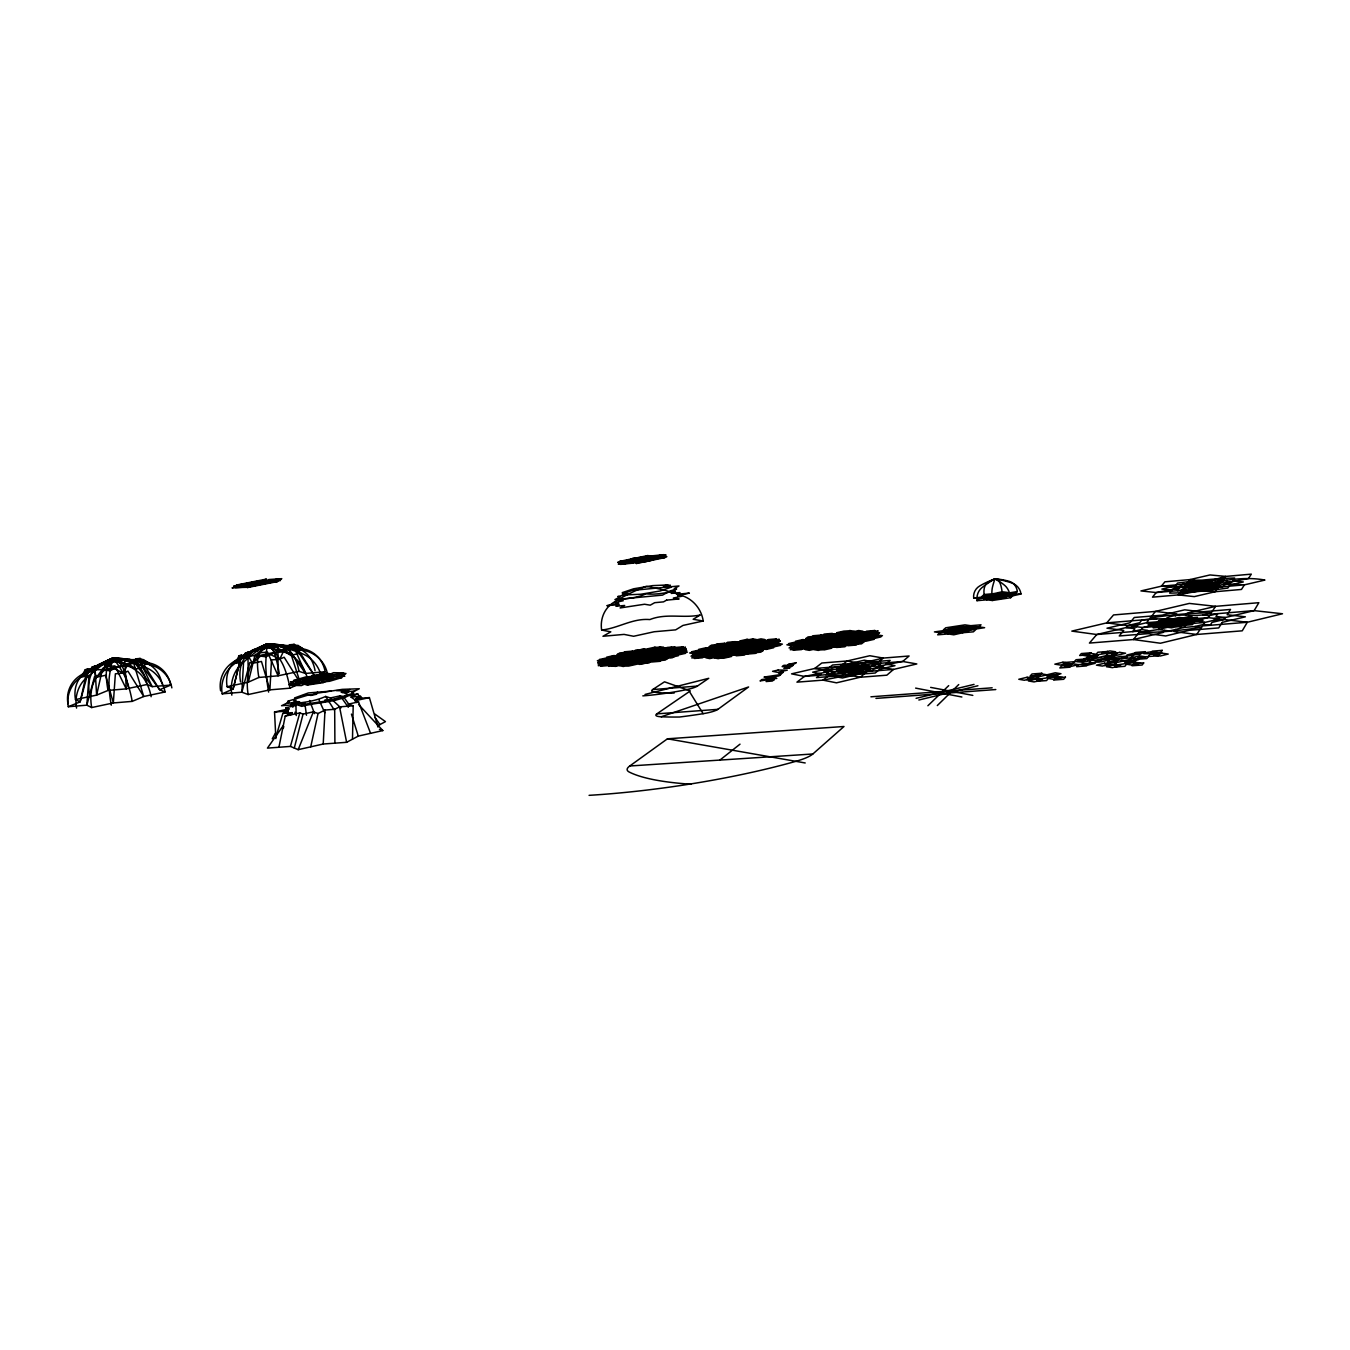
<?xml version="1.0" encoding="UTF-8"?>
<svg xmlns="http://www.w3.org/2000/svg" width="1350" height="1350" viewBox="0 0 1350 1350"><rect width="100%" height="100%" fill="white"/><g stroke="black" fill="none" stroke-linecap="round" stroke-linejoin="round"><path stroke-width="1.5" d="M352.485 739.192L353.194 705.78L348.351 704.126L348.958 706.117M165.037 691.976L159.654 689.732L144.062 664.723L148.719 662.85L143.151 659.593L140.721 662.445L142.594 666.309L159.654 689.732L170.724 685.058A28.654 27.81 -55.5 0 0 150.154 663.188A216.236 204.761 -44.1 0 0 113.012 657.99A211.511 199.935 -52.7 0 0 80.021 677.734A28.941 28.131 -48.2 0 0 68.276 706.725L80.139 701.865L87.851 673.296L88.071 668.672L85.219 669.786L81.27 676.839L88.965 676.164L86.839 705.173L91.682 707.552L113.332 702.945L132.216 701.376L143.724 696.499L165.037 691.976A28.772 24.199 65.9 0 0 146.053 667.659A209.149 172.547 62.2 0 0 113.012 657.99A211.731 205.031 18.1 0 0 79.751 675.844A28.873 27.996 28.2 0 0 67.956 703.721M161.966 683.876A28.451 23.423 -87.8 0 0 144.248 662.479A215.73 177.525 -80.1 0 0 113.012 657.99A212.642 178.335 61.2 0 0 84.847 673.161A28.553 23.827 66.1 0 0 75.482 699.57L96.609 695.115L94.905 666.006L124.807 659.846L137.379 659.526L132.249 660.589L138.628 659.998L134.747 661.551L144.754 667.153L135.928 668.992C127.845 664.133 117.821 665.955 110.211 670.815L104.659 670.106L96.677 677.16L94.652 676.266L86.839 705.173L68.276 706.725M285.66 711.281L285.829 707.704L295.954 705.493L296.139 714.268M283.011 725.946L267.452 748.102L290.419 746.415L298.181 749.672L323.207 744.019L325.029 710.049L334.682 709.29L339.542 706.86L353.194 705.78M170.724 685.058L152.196 686.644L147.032 684.501L126.242 688.871L114.953 665.904L107.376 666.596L102.617 668.469L96.609 695.115L108.017 690.441L126.242 688.871L124.807 659.846M325.131 671.76L305.556 673.447L288.714 649.569L286.031 648.776L277.307 650.599L271.282 646.447L266.574 646.886L262.221 648.742L254.171 649.468L247.337 656.893L238.511 658.749L241.043 659.576L241.937 656.606L239.001 655.898L247.118 655.172L242.629 657.079L235.406 663.12L239.912 661.196L233.145 688.956L227.104 686.711A29.362 25.228 65 0 1 237.381 659.475A218.835 188.629 58.9 0 1 267.384 643.781A215.072 182.385 60.4 0 1 302.164 653.67A29.582 25.633 64.6 0 1 321.857 678.662L315.023 676.485L298.924 650.751L303.193 648.877L298.029 645.469L295.836 648.388L315.023 676.485L325.131 671.76A29.379 28.013 -69.3 0 0 304.627 649.215A220.674 207.225 -55.6 0 0 267.384 643.781A216.354 201.606 -62.1 0 0 234.157 664.048A29.616 28.401 -65.8 0 0 222.193 693.849L233.145 688.956L241.633 654.784L239.001 655.898L235.406 663.12L243.557 662.394L241.869 692.196L248.164 694.541L269.916 689.85L289.929 688.179L300.442 683.286L325.738 677.835L312.306 678.966L316.913 680.467L323.798 677.211L309.437 680.316L322.886 679.168L318.246 677.683L311.327 680.94M227.104 686.711L248.316 682.172L247.927 652.117L277.965 645.84L291.651 645.435L286.504 646.515L293.254 645.908L289.693 647.46L300.797 653.147L291.921 655.02C283.837 649.89 273.763 651.966 266.102 656.826L260.533 656.1L252.484 663.339L249.851 662.479L241.869 692.196L222.193 693.849M277.307 650.599L266.574 646.886L259.453 652.826L255.082 654.699L248.316 682.172L258.846 677.464L278.1 675.81L277.965 645.84M129.279 659.441L135.304 663.474L135.624 658.851L140.113 658.446L148.719 662.85L141.041 663.542L152.196 686.644L135.304 663.474L133.194 662.648L124.521 664.453L118.496 660.42L114.041 660.825L109.299 662.681L101.689 663.373L94.686 670.629L85.894 672.435L87.851 673.296L88.391 670.427L85.219 669.786L92.897 669.094L88.02 671.001L81.27 676.839L86.164 674.916L80.139 701.865L75.482 699.57M278.91 747.259L285.221 716.108L292.343 712.648L290.79 714.859M310.719 746.837L318.043 713.526L325.029 710.049M294.283 748.035L303.058 714.099L313.369 711.838L318.043 713.526M283.247 728.409L283.77 726.486M287.364 712.918L287.871 710.961L274.539 712.024L275.873 738.602M290.419 746.415L299.818 712.901L303.058 714.099M275.906 737.117L282.842 713.391L287.871 710.961M298.181 749.672L313.369 711.838M272.261 738.821L275.366 733.252M286.858 712.648L288.951 708.868L285.829 707.704M93.707 671.085L92.846 672.367L88.02 671.001L93.707 671.085L96.677 677.16L105.604 675.304L113.332 702.945L115.374 673.802L123.171 673.11L127.963 671.186L143.724 696.499L133.734 663.339L103.461 669.6L90.872 669.87L96.069 668.807L94.905 668.301L89.707 669.381L93.724 667.811L92.087 667.102L87.851 673.296M1194.851 626.535L1201.5 627.362C1180.575 630.501 1160.122 632.644 1138.995 632.441L1158.266 629.522L1169.353 630.939L1184.085 627.413L1194.851 626.535L1203.441 624.476L1204.808 622.451L1219.354 618.958L1208.031 617.625L1146.606 622.704L1132.093 626.147L1142.842 627.531L1204.808 622.451C1183.815 617.625 1162.654 618.266 1141.897 619.954L1139.687 622.738L1127.689 625.573L1106.747 622.873L1071.816 631.108L1096.774 634.517L1140.126 630.99L1133.443 639.546L1089.433 643.072L1096.774 634.517L1126.069 627.581L1136.531 626.721M1164.746 630.349L1163.228 632.408L1133.443 639.546L1160.426 643.241L1196.741 634.466L1202.479 625.911L1247.299 622.266L1282.5 613.761L1254.167 610.622L1225.361 617.524L1215.945 616.427L1217.767 613.642L1209.364 615.651L1208.031 617.625L1158.266 629.522L1166.991 617.861C1181.317 611.668 1196.707 618.587 1211.203 612.883C1190.632 612.866 1170.686 614.858 1150.301 617.962L1156.579 618.739M241.043 659.576L245.329 653.214L247.927 652.117M247.337 656.893L251.589 650.565L254.171 649.468L259.453 652.826L267.469 652.101L278.1 675.81L298.991 671.355L305.556 673.447L295.059 649.603L303.193 648.877L294.165 644.355L289.406 644.794L288.714 649.569L282.707 645.401M94.686 670.629L98.888 664.47L101.689 663.373L107.376 666.596L114.041 660.825L124.521 664.453M1214.122 584.719L1212.621 583.419L1205.128 583.352L1193.974 585.056L1190.261 586.811L1202.108 587.52L1214.122 584.719L1211.524 584.955M1172.661 624.594L1165.978 625.134L1173.859 624.729L1186.836 621.641L1164.054 623.514L1183.056 622.553L1173.201 621.337L1162.873 623.362L1157.186 622.654L1148.04 624.831L1154.874 625.691L1166.248 624.763L1164.645 626.94L1153.221 627.868L1154.874 625.691L1165.236 623.666M1172.272 625.117L1164.645 626.94L1171.614 627.817L1180.862 625.607L1182.414 623.447L1203.053 620.308L1195.982 619.447L1188.422 621.27L1186.009 620.966L1186.532 620.241L1170.973 624.375L1173.201 621.337L1184.844 620.038L1178.179 620.578M1175.462 629.471L1173.994 631.547L1196.741 634.466L1242.253 630.821L1247.299 622.266L1224.079 619.515L1213.329 620.409M1185.84 615.009L1187.224 613.069L1215.608 606.336L1258.841 602.691L1254.167 610.622L1210.292 614.267L1215.608 606.336L1189.35 603.416L1155.431 611.415L1113.547 614.942L1106.747 622.873L1149.221 619.346L1155.431 611.415L1176.812 613.946L1175.394 615.87M1202.58 589.241L1201.787 590.355L1178.297 594.911L1152.495 597.156L1156.207 592.549L1179.428 588.06M1208.267 581.361L1225.749 576.416L1251.298 574.138L1248.48 578.526L1225.344 583.014M1185.266 622.013L1193.889 622.502L1192.388 624.662L1180.862 625.607L1175.445 624.358M1175.411 620.814L1170.079 619.599L1158.806 620.528L1157.186 622.654L1168.509 621.726L1170.079 619.599L1179.158 617.439L1186.093 618.266L1197.467 617.321L1195.982 619.447L1184.574 620.392L1186.093 618.266L1178.55 620.055M1196.303 589.798L1195.493 590.895L1181.199 591.097L1186.211 589.933L1177.386 590.709L1178.584 589.157L1173.251 588.6L1181.098 585.883L1182.279 584.364L1190.987 583.588L1187.207 583.217L1209.043 580.298L1223.235 580.044L1218.324 581.175L1227.116 580.399L1226.087 581.934L1231.622 582.458L1223.859 585.191L1222.796 586.744L1218.864 586.356L1213.886 587.52L1217.801 587.925L1201.787 590.355L1215.169 591.722L1241.477 589.444L1244.413 584.854L1264.916 580.061C1235.183 574.526 1205.753 585.917 1176.761 587.79L1185.233 585.816L1221.446 582.643L1228.112 583.284L1219.624 585.259L1183.224 588.448L1178.297 594.911L1194.294 596.616L1215.169 591.722L1219.624 585.259L1197.163 583.048L1161.354 586.204L1140.936 590.929L1156.207 592.549L1192.455 589.393L1221.446 582.643L1225.749 576.416L1210.022 574.948L1189.974 579.589L1164.898 581.816L1161.354 586.204L1180.271 586.963M1202.091 581.901L1202.867 580.837L1189.974 579.589L1185.233 585.816L1207.592 588.077L1244.413 584.854L1224.602 584.094M1162.485 623.886L1164.847 624.189L1164.291 624.932L1179.866 620.781L1177.672 623.835L1168.239 622.097M1138.118 624.712L1127.689 625.573L1126.069 627.581L1134.928 628.729L1132.65 631.597L1141.256 629.556L1142.842 627.531L1192.286 615.769L1184.085 627.413L1146.606 622.704L1148.141 620.73M248.94 657.146L247.725 658.479L242.629 657.079L248.94 657.146L252.484 663.339L261.461 661.449L269.916 689.85L271.519 659.914L279.771 659.171L284.158 657.248L300.442 683.286L289.406 649.215L258.981 655.611L245.261 655.948L250.493 654.868L248.974 654.379L243.759 655.476L247.455 653.889L245.329 653.214M937.305 705.561L958.719 684.551M927.889 705.746L948.696 685.631M994.258 597.797L988.521 598.303L1002.409 597.071L986.799 599.822L992.301 600.497L1010.627 597.712L1012.601 595.89L1020.971 593.983A13.129 12.656 33.6 0 0 1011.977 583.048A96.862 92.104 35.5 0 0 995.068 578.846A97.909 93.218 30.9 0 0 979.661 585.984A13.078 12.589 36.3 0 0 973.688 598.202L988.875 597.999L986.799 599.822L976.995 600.683A13.027 11.07 -81.6 0 1 981.956 587.621A95.918 80.797 -79.9 0 1 995.068 578.846A96.576 81.945 -79.5 0 1 1009.547 581.428A12.994 11.002 -81.8 0 1 1017.343 591.553L1015.403 593.342L1006.104 595.114M963.377 630.788L964.778 630.99L950.029 632.222L969.84 628.914L949.05 630.669L966.111 629.775L958.028 628.594L934.436 631.901L940.056 632.745L950.434 631.867L948.071 633.943L937.659 634.821L940.056 632.745L950.029 630.804M956.121 631.716L948.071 633.943L953.792 634.804L962.854 632.711L965.166 630.636L984.623 627.683L978.801 626.856L969.401 628.273L970.177 627.581L954.737 631.513L958.028 628.594L968.794 627.379L954.129 628.611L955.513 628.813M1001.076 596.919L1007.049 595.232L987.457 596.97L1003.59 596.008L995.811 595.08L973.688 598.202M1003.101 596.447L1008.484 594.911L1006.594 594.675L1007.269 594.067L992.925 597.628L995.811 595.08L1005.936 593.899L992.115 595.131L993.448 595.299M958.652 631.496L962.854 632.711L973.367 631.834L975.628 629.758L968.304 629.269M962.702 627.885L970.667 625.691L981.028 624.814L978.801 626.856L968.389 627.716L970.667 625.691L964.946 624.864L945.759 627.784L943.414 629.826L953.741 628.965L956.053 626.923L960.188 628.104M996.654 597.594L1000.738 598.59L1002.763 596.767L1012.601 595.89L1005.615 595.553M1000.198 594.405L1017.343 591.553M997.836 594.624L993.802 593.646L984.099 594.523L982.041 596.312L991.778 595.434L993.802 593.646L1002.088 591.773L1007.573 592.414L1005.581 594.202L1020.971 593.983M589.072 795.336A222.767 44.229 -8.3 0 0 795.859 761.333A44.854 9.416 -7.8 0 0 812.835 753.992L843.986 726.502L667.457 738.804L629.758 765.99A43.993 9.129 -8.3 0 0 629.319 772.082A230.799 46.659 -7.4 0 0 690.947 784.232M950.586 630.315L947.514 631.024L949.455 631.311L948.645 632.019L964.103 628.087L960.846 630.99L953.336 629.303M976.995 600.683L979.088 598.86L1001.531 594.574L998.679 597.122L991.423 595.755M865.283 668.284L865.957 667.71L864.034 667.356L864.996 666.562L858.043 666.259L846.163 668.064L841.168 670.191L843.058 670.545L842.062 671.338L845.758 671.051L843.413 671.608L851.631 671.473L865.283 668.284L862.65 668.486M850.601 673.684L848.897 675.067L822.994 680.13L796.939 682.155L804.398 676.417L829.98 671.423M862.684 663.812L864.321 662.479L883.271 658.074L909.09 655.999L902.728 661.483L877.23 666.461M844.256 674.173L842.535 675.557L829.001 675.371L834.688 674.038L831.465 673.414L825.778 674.747L828.242 672.789L823.736 671.929L835.819 666.816L839.025 667.406L844.611 666.107L841.404 665.516L864.321 662.479L877.821 662.614L872.235 663.913L875.543 664.504L881.128 663.204L878.85 665.111L883.575 665.955L873.973 669.195L871.644 671.136L868.32 670.511L862.633 671.844L865.957 672.469L848.897 675.067L860.237 677.244L886.832 675.186L893.514 669.431L916.819 663.947L902.728 661.483L865.957 664.419L833.186 672.047L827.719 671.001L837.321 668.756L873.906 665.854L879.592 666.9L869.957 669.144L833.186 672.047L822.994 680.13L836.477 682.83L860.237 677.244L869.957 669.144L850.854 665.617L814.691 668.486L791.556 673.852L804.398 676.417L840.999 673.549L873.906 665.854L883.271 658.074L869.822 655.729L847.108 660.977L821.812 663.019L814.691 668.486L825.458 670.562L831.701 670.072M856.44 664.318L858.094 662.985L847.108 660.977L837.321 668.756L856.288 672.351L893.514 669.431L881.955 667.322L875.61 667.828M719.904 760.084L740.019 744.154M854.888 636.221L863.173 635.513L865.35 633.842L857.081 634.534L845.708 643.258M865.974 634.534L863.814 636.221L872.134 635.513L874.277 633.825L865.974 634.534L873.366 632.846L865.974 631.682L843.024 635.732M856.997 638.617L854.786 640.339L863.156 639.63L867.527 636.221L874.935 634.534L870.581 633.842L859.849 636.424L855.529 635.732M848.171 643.056L850.416 641.334M857.942 636.711L863.831 632.171L851.344 632.188L858.667 630.534L862.937 631.209L855.596 632.863L849.656 637.419L862.279 636.221L857.891 639.63L835.346 641.52L799.251 648.54M844.121 644.49L841.843 646.228L833.439 646.937L835.734 645.182L848.458 645.233L861.317 642.279L856.946 641.554L841.911 644.996L837.591 644.254L845.117 642.549M843.261 643.461L845.522 641.739M842.67 642.752L840.392 644.473L832.849 646.194L816.159 647.595L818.505 645.857L826.808 645.165M841.219 641.014L845.049 638.111M839.211 643.039L836.933 644.76L820.243 646.161C835.346 634.298 856.339 638.398 874.344 636.711M839.801 643.764L842.062 642.026M849.791 633.369L857.132 631.699L861.418 632.374L854.061 634.044L849.791 633.369L851.985 631.699L838.063 632.897L835.836 634.551L820.311 636.913L818.033 638.584L860.119 635.023M824.614 648.439C836.291 643.41 847.327 637.014 860.743 635.732L852.154 634.331L841.455 636.913L830.064 635.04L821.931 635.732L824.192 634.078L832.309 633.386L830.064 635.04L837.405 633.369L848.846 635.242M828.579 645.469L834.773 640.794L853.791 644.001M846.214 632.205L836.376 639.596L856.44 635.023M822.167 648.641L832.342 640.997L812.092 645.621M840.038 635.242L833.946 639.799L815.518 636.711M843.817 632.408C832.224 637.369 821.205 643.596 807.908 644.878L816.294 646.346L827.196 643.714L838.789 645.705L847.176 645.013L844.914 646.768L836.494 647.46L838.789 645.705L831.229 647.443L819.686 645.435M818.589 647.392L811.046 649.114L806.827 648.371L814.371 646.65L818.589 647.392L816.244 649.131L830.554 647.949L832.849 646.194L837.169 646.954L844.712 645.216L840.392 644.473L848.779 643.781L851.023 642.043L808.447 645.604M826.757 638.601L829.035 636.913M829.592 637.605L831.853 635.934L848.239 634.551C833.372 646.262 812.616 642.212 794.863 643.832M823.652 642.499L827.55 639.579M826.2 637.892L828.461 636.221L824.31 635.529L831.651 633.859L852.204 633.167L849.994 634.821L841.792 635.529M823.247 637.403L811.401 646.127L803.132 646.819L805.494 645.081L813.746 644.406M824.867 636.221L827.128 634.551L835.262 633.859L833.017 635.529L820.716 635.529L808.144 638.381L812.261 639.073L827.01 635.732L831.195 636.424L823.804 638.094M823.365 638.888L825.643 637.2M818.572 639.292L820.867 637.605M811.907 641.959L814.236 640.271L801.782 641.452L804.127 639.765L812.261 639.073L802.508 642.448L806.642 643.157L844.594 634.551M717.913 709.341L748.592 686.964L661.196 716.766A17.651 3.308 -8.3 0 1 656.842 713.863L689.428 691.538L703.131 713.678A17.736 3.341 -8.1 0 0 717.913 709.341L656.842 713.863M802.609 646.093L804.971 644.372L796.77 645.064L794.391 646.785L802.609 646.093L795.099 647.798L802.187 649.063L825.576 644.946M806.068 640.963L801.36 644.355L793.884 646.059L798.002 646.785L808.886 644.169L813.054 644.895M764.134 643.883L766.564 642.195L758.565 642.87L756.118 644.558L776.166 643.916L772.014 646.819L756.422 649.198L760.404 649.924L767.897 648.236L763.914 647.494M767.019 642.904L764.572 644.574L772.639 643.899L775.052 642.212L767.019 642.904L774.411 641.233C763.358 638.179 752.136 644.996 741.116 643.326L762.733 640.035L760.303 641.689L768.167 643.106M758.886 645.064L765.501 640.524L753.654 640.508L760.978 638.854L764.876 639.546L757.536 641.199L750.87 645.739L763.121 644.574L758.177 647.983L736.374 649.806L700.532 656.741M757.569 646.971L755.089 648.675L763.189 648L768.099 644.591L775.508 642.921L771.525 642.212L760.759 644.777L756.827 644.068M744.019 652.809L741.471 654.564L733.337 655.239L735.919 653.484L747.967 653.569L760.843 650.649L756.861 649.907L741.808 653.316L737.893 652.573L745.403 650.869M745.808 651.594L748.339 649.873M750.111 648.658L755.089 645.249M642.819 695.874A64.277 11.272 -8.3 0 0 686.576 689.631A18.293 3.257 -8.3 0 0 697.41 686.07L708.75 678.308L644.996 694.457M748.187 651.392L750.701 649.671M743.445 651.797L745.976 650.059M740.087 652.067L742.635 650.346M744.407 649.131L748.693 646.228M751.916 641.672L759.257 640.018L763.172 640.727L755.814 642.381L751.916 641.672L754.38 640.018L740.88 641.166L738.399 642.819L723.144 645.148L720.596 646.819L728.511 646.144L731.042 644.473L727.245 643.764L734.586 642.127L754.245 641.486L751.781 643.14L743.833 643.815M742.061 649.333L746.347 646.431M724.629 656.724C736.729 651.814 748.17 645.452 761.788 644.085L753.941 642.667L743.192 645.216L732.814 643.292L724.933 643.967L727.464 642.313L735.311 641.638L732.814 643.292L740.154 641.655L750.583 643.545M729.067 653.754L735.986 649.097L753.317 652.354M748.778 640.491L737.775 647.882L757.856 643.359M722.25 656.927L733.641 649.283L713.374 653.856M742.23 643.528L735.429 648.084L718.639 644.929M746.466 640.693C734.484 645.536 723.06 651.729 709.577 653.113L717.204 654.598L728.139 651.999L738.686 654.024L746.82 653.349L744.272 655.104L736.121 655.779L738.686 654.024L731.126 655.729L720.63 653.687M719.162 655.644L711.602 657.349L707.771 656.589L715.314 654.885L719.162 655.644L716.529 657.399L730.367 656.252L732.949 654.497L748.609 652.117L751.123 650.396L743.04 651.071L740.492 652.792L744.424 653.552L736.864 655.256L732.949 654.497L716.799 655.847L719.415 654.109L727.447 653.434M725.051 650.751L729.422 647.848M722.706 650.953L727.076 648.051M728.882 646.852L731.413 645.182M721.457 648.523L716.31 651.932L708.328 652.59L713.542 649.181L735.041 647.376L770.445 640.524M723.279 647.325L725.827 645.654M727.616 644.473L730.131 642.803L738.011 642.127L735.514 643.798L723.836 643.764L711.264 646.583L715.011 647.291L729.776 643.984L733.573 644.692L726.182 646.346M725.591 647.139L728.139 645.452M720.951 647.528L723.499 645.84M674.173 693.039A64.581 11.374 -8.1 0 1 654.244 692.111A17.989 3.206 -8.3 0 1 652.658 689.58L664.504 681.817L690.306 690.93M714.032 650.194L716.614 648.506L704.531 649.637L707.13 647.966L715.011 647.291L705.004 650.649L708.767 651.375L716.209 649.704L712.429 648.979M704.278 654.294L706.911 652.59L698.962 653.248L696.313 654.969L704.278 654.294L696.769 655.999C707.805 659.239 719.145 652.151 730.198 653.974L708.126 657.332L710.758 655.577L703.181 654.075M707.248 653.299L704.616 655.02L712.614 654.362L715.23 652.641L695.554 653.231L700.042 650.329L715.365 648L711.602 647.274L704.211 648.928L707.94 649.654M708.699 649.164L703.485 652.556L695.992 654.244L699.756 654.986L710.657 652.404L714.471 653.147M664.47 658.378L674.696 654.969M674.544 652.05L668.351 655.948L654.969 657.062L661.247 653.164M678.324 649.671L675.658 651.341L679.286 652.067M633.69 663.053C644.22 659.391 655.138 662.816 665.55 658.597L661.922 657.838L672.114 654.446M655.729 649.553C664.031 652.269 672.317 645.975 680.484 649.181L670.41 652.523L674.038 653.248M656.606 659.036L659.357 657.315C644.237 653.13 627.581 657.248 613.406 662.631M663.238 654.885L653.012 658.277M664.031 654.396L666.748 652.708L663.171 651.983M670.562 650.329C656.589 655.644 640.069 659.779 625.117 655.611L627.919 653.94M658.901 658.834L661.669 657.112L677.008 654.784L681.581 651.881L670.14 651.814L672.823 650.126M662.799 656.404L669.026 652.506M653.349 659.306L656.117 657.585M664.656 652.269L667.339 650.599M649.08 660.707L646.279 662.462L638.415 663.103L641.233 661.365M651.054 659.492L653.822 657.771M662.377 652.472L665.077 650.784M666.984 649.603L669.651 647.949L661.956 648.608L659.256 650.261M645.502 659.947L648.304 658.226M650.261 657.028L654.952 654.126M656.893 652.928L659.61 651.257M648.759 659.678L651.527 657.956M660.099 652.658L662.816 650.987M653.586 660.032L638.196 662.377L635.361 664.116L621.962 665.229L624.831 663.474L613.575 663.356M670.292 649.62L659.019 649.569L661.702 647.916L648.641 649.029L638.55 652.32L630.906 652.961M647.983 657.214L652.691 654.311M627.497 664.757L639.984 657.146L606.892 664.538M654.041 648.557L641.942 655.948L626.653 652.725M629.809 664.571L642.263 656.961L658.007 660.285M656.286 648.371L644.22 655.763L676.873 648.472M624.645 662.749L621.776 664.487L613.98 665.128L616.866 663.39L628.155 663.508M626.67 661.517L629.505 659.812L600.868 662.192L597.949 663.913L626.67 661.517L639.748 664.386L647.325 662.681L634.163 659.846L613.811 664.403L617.271 665.179L624.831 663.474M631.496 658.597L636.272 655.695M635.293 652.303L642.954 651.645L645.688 649.991L619.296 654.362L622.704 655.087L612.461 658.429M621.169 661.989L624.021 660.268M632.796 654.969L635.58 653.282M624.392 661.719L627.227 659.998M629.218 658.783L634.011 655.881M635.985 654.699L638.752 653.012M618.891 662.175L621.742 660.454M629.387 655.847L622.924 659.745L609.744 660.842L616.292 656.961M630.551 655.155L633.336 653.467M620.308 658.496L617.456 660.201L620.916 660.96M621.135 658.007L631.361 654.666M625.303 656.319L628.763 657.062L601.071 663.221L597.679 662.462L625.303 656.319L635.614 650.126L643.241 649.485L632.998 655.678L612.225 657.416L615.06 655.746L622.704 655.087M616.612 662.361L619.481 660.639M628.307 655.341L631.091 653.67M616.866 663.39L609.322 665.077L603.467 663.761L613.845 660.369L610.436 659.627M611.145 662.816L614.014 661.095L602.91 660.994C609.322 655.425 618.992 659.256 625.691 654.126M615.195 660.386L621.709 656.505M605.678 663.272L608.563 661.551L605.154 660.808M620.291 654.581L610.048 657.906M323.207 744.019L346.629 742.314L358.273 736.104L382.826 730.569L358.543 704.447M378.051 725.574L385.459 721.626L374.726 713.981M640.524 560.79L632.053 560.672L644.659 557.837L652.404 558.326L649.519 558.917M648.776 559.305L646.734 559.727M638.094 562.629L636.238 563.558L665.061 557.584L659.914 558.09M651.358 555.913L663.677 554.664L658.8 555.677L666.039 554.951L663.508 556.251L666.866 556.656L661.702 557.162M632.947 563.136L620.561 564.384L625.506 563.355L618.283 564.081L620.933 562.748L617.726 562.326L622.806 561.819M646.279 556.419L648.084 555.508L619.599 561.398L624.679 560.891M357.007 700.498L355.86 698.692L360.551 696.33L361.766 698.102M355.387 700.178L351.067 697.106L357.699 693.816L359.724 697.393M345.06 695.773L353.818 693.09L351.81 692.449L359.286 688.753L342.309 689.361L314.82 693.546L316.71 694.187L310.804 695.469L308.931 694.828L287.651 701.274L289.491 701.933L281.526 705.729L296.612 704.514L301.725 706.371C316.997 702.354 332.589 702.574 347.051 696.448L345.06 695.773L332.606 699.604L324.658 700.245L326.599 700.92L298.502 705.206M323.73 702.337L328.624 699.924L338.243 699.148M349.802 689.546L345.077 691.858L354.594 691.082M292.899 707.231L291.532 703.89C303.227 702.557 314.955 701.291 325.688 696.431L330.277 697.984L340.942 707.889M291.026 704.97L296.038 702.574L286.571 703.333M317.655 692.196L312.812 694.508L303.446 695.284M327.662 678.442L329.366 676.738L321.891 676.603L307.547 679.691L305.758 681.396L313.234 681.548L327.662 678.442L325.35 678.645M309.943 683.741L307.024 685.108L323.511 682.594L321.57 681.969L329.518 681.294L342.006 677.548L336.403 678.021M330.615 674.004L333.433 672.688L344.014 672.874L338.108 674.139L340.065 674.747L345.988 673.464L342.039 675.354L344.824 676.215L339.221 676.688M304.341 684.214L301.421 685.581L290.858 685.344L296.865 684.045L294.992 683.421L289.001 684.72L293.136 682.796L290.52 681.919L296.055 681.446M325.097 674.494L327.898 673.161L311.782 675.624L313.673 676.232L307.749 677.498L305.893 676.89L293.439 680.569L298.941 680.113M310.922 681.75L312.12 681.193M320.709 677.16L321.891 676.603M313.234 681.548L314.432 680.991M323.004 676.974L324.186 676.417M289.406 649.215L291.954 648.118M294.165 644.355L289.879 646.211L298.029 645.469L295.515 646.566L298.029 652.337M133.734 663.339L136.502 662.226M140.113 658.446L135.439 660.302L143.151 659.593L140.4 660.69L142.594 666.309M92.087 667.102L94.905 666.006M250.087 585.056L254.053 584.651M261.866 581.732L267.283 581.377L258.846 584.162M249.885 586.592L247.253 587.587L277.864 581.496L273.038 581.985M268.718 579.538L281.796 578.678L278.184 580.044L280.429 580.517L275.619 581.006M245.093 587.081L232.031 587.925L235.778 586.524L233.685 586.035L238.427 585.562M263.976 580.028L266.541 579.083L236.317 585.073L241.059 584.584M250.982 585.259L252.079 584.854M259.892 581.934L262.929 581.327M248.198 584.634L247.32 584.432L250.374 583.824M916.093 698.338L974.025 684.399M918.844 700.009L977.923 685.749M1175.799 620.291L1168.779 621.354L1170.45 621.557M1175.057 624.881L1182.144 623.818L1180.44 623.599M1188.051 621.793L1182.668 623.076M825.171 646.38L832.714 644.659M863.798 639.124L856.322 640.845L860.692 641.571L868.185 639.849L863.798 639.124L872.184 638.432L875.863 635.513L863.173 635.513M805.376 641.452L812.801 639.765L808.667 639.073L801.276 640.744L805.376 641.452L797.226 642.144L793.176 645.047L805.494 645.081M835.987 636.019L843.362 634.348M838.451 636.424L845.826 634.753M840.206 636.711L847.597 635.04M823.534 640.997L836.207 638.111M798.036 648.321L831.111 640.794L808.819 642.667M869.029 632.171L833.372 639.09L811.148 640.963L806.473 644.372L814.708 643.68M870.294 632.357L837.624 639.799L860.085 637.909M832.494 642.516L845.252 639.613M820.935 645.654L828.444 643.933M822.69 645.958L830.199 644.237M823.922 646.178L862.262 637.419L866.632 638.128L859.157 639.833L854.82 639.124M734.113 645.671L719.297 649.013L715.5 648.287C734.737 643.579 754.701 647.156 774.461 645.114M739.344 644.507L746.719 642.853M740.475 644.709L747.849 643.056M724.157 649.029L736.83 646.178M742.061 645.013L749.452 643.342M725.271 649.249L737.961 646.397M699.435 656.522L732.51 649.08L710.944 650.886M771.592 640.744L738.906 648.101L760.658 646.279M733.438 650.801L746.196 647.933M721.761 653.906L729.27 652.219M734.586 651.021L747.343 648.135M723.364 654.227L730.873 652.523M724.494 654.446L732.021 652.742M737.336 651.544L752.304 648.169L756.253 648.894C737.049 653.721 717.137 649.958 697.427 652.016M725.625 654.666L733.151 652.961M605.88 664.301L638.955 656.927L604.952 659.779M677.936 648.675L645.249 655.965L679.691 653.079M639.461 658.665L652.202 655.813M627.683 661.753L635.192 660.066M640.491 658.884L653.248 656.033M658.513 654.851L665.955 653.197M629.134 662.057L636.66 660.386M659.998 655.155L667.44 653.501M630.163 662.293L637.689 660.606M661.061 655.374L668.503 653.721M673.751 652.539L681.176 650.886L677.548 650.16L657.467 654.649L670.849 657.399L678.358 655.712L664.909 652.978L674.848 646.785L667.136 647.443L657.129 653.636L678.223 651.864L680.889 650.177L673.11 650.835M631.192 662.513L638.719 660.825M662.108 655.594L669.566 653.923M632.661 662.833L640.187 661.146L647.747 656.505L641.739 655.239L613.457 658.648M650.818 658.766L635.479 661.095M671.068 654.227L642.465 657.669L614.419 662.85M644.355 660.673L661.551 656.809M636.188 663.609L651.628 661.264M738.214 644.288L745.588 642.634M647.831 649.502L632.863 651.797M622.958 656.1L639.9 652.32M642.954 651.645L650.312 650.008M633.538 654.176L648.608 651.881M651.324 650.227L643.967 651.864L636.474 656.404L642.465 657.669L647.207 654.767L668.233 653.012L671.844 653.737M614.874 658.952L622.316 657.298M645.418 652.151L652.792 650.514M610.588 660.352L603.112 662.006L606.521 662.766L614.014 661.095M615.87 659.171L623.312 657.517M646.447 652.371L653.822 650.717M659.019 649.569L666.36 647.933L669.921 648.641L662.563 650.278M616.866 659.391L624.324 657.737M647.477 652.573L654.851 650.936M618.3 659.694L625.759 658.041M631.024 656.859L643.697 654.041M648.928 652.877L656.303 651.24M632.036 657.079L644.709 654.261M703.215 621L682.999 625.421L675.658 629.859L654.176 631.749L633.623 636.272L624.071 634.399L602.961 636.272L610.808 631.834L601.627 630.045A29.447 27.118 60.1 0 1 613.575 602.471A220.489 201.842 49.4 0 1 646.178 586.339A216.337 195.463 53.3 0 1 683.016 595.974A29.683 27.54 58.7 0 1 703.215 621L693.174 619.279L700.228 615.026C683.184 618.502 666.394 612.967 649.856 619.566C632.391 618.097 618.57 628.239 601.627 630.045M285.221 716.108L299.818 712.901M356.805 702.591L355.084 700.734L369.377 697.596L377.983 727.076M348.351 704.126L358.526 701.882L370.575 733.337M330.277 697.984L340.267 695.807L343.575 696.904L357.699 693.816M274.539 712.024L288.951 708.868M260.533 656.1L270.608 654.564L279.771 659.171L283.247 651.898L285.812 650.784L291.921 655.02M104.659 670.106L114.429 668.621L123.171 673.11L127.018 666.006L129.803 664.892L135.928 668.992M247.286 585.343L249.463 584.921L246.662 585.208M252.973 585.056L256.044 584.449M257.918 582.137L255.757 582.559M264.701 582.339L266.676 582.137M247.32 584.432L249.294 584.229M263.621 582.744L265.613 582.542M632.829 560.284L634.939 560.081M650.278 558.529L652.404 558.326M632.053 560.672L634.163 560.469M642.651 560.571L645.654 560.267L644.692 560.149M988.892 596.649L986.023 597.291L988.403 597.088M1190.599 586.356L1193.164 586.136M1211.844 584.499L1214.443 584.263M1190.261 586.811L1192.826 586.592M672.182 648.456L660.926 648.388M307.547 679.691L309.842 679.506M326.531 678.088L328.843 677.886M306.349 680.248L308.644 680.062M641.722 652.05L659.357 650.548M630.079 653.451L637.74 652.809L647.207 654.767L634.5 657.602L626.856 662.259L630.366 663.019M650.852 651.696L662.124 651.763M669.516 650.109L641.739 655.239L636.981 658.142L616.039 659.897L612.613 659.138M628.931 654.142L636.592 653.501M660.656 651.459L668.402 650.801M754.059 643.562L762.058 642.887M852.508 635.242L860.76 634.534M628.104 654.632L635.783 653.991M659.846 651.949L667.609 651.291M747.697 644.524L731.801 645.874L734.316 644.203L750.178 642.853L743.428 647.409L730.704 650.278L735.041 647.376L741.656 648.608L727.987 649.755L717.677 647.798L720.242 646.127L716.479 645.418M753.351 644.051L761.349 643.376M627.294 655.121L634.972 654.48M659.053 652.438L666.816 651.797M752.625 644.541L760.624 643.866M851.209 636.221L859.477 635.513M626.13 655.83L633.808 655.172M639.259 654.716L652.455 653.602M657.923 653.147L665.702 652.489M732.324 646.869L745.942 645.722M751.596 645.249L759.611 644.574M850.298 636.913L858.583 636.221M638.449 655.206L651.645 654.092M731.582 647.359L745.2 646.211M829.727 639.09L843.801 637.909M605.796 659.289L639.765 656.438L624.493 653.214M698.186 651.527L733.252 648.574L722.908 646.616M795.555 643.342L831.769 640.288L820.429 638.381M968.844 628.779L971.376 628.56L965.554 630.281M678.898 653.569L644.439 656.471L660.217 659.796M773.736 645.621L738.163 648.608L748.761 650.582M873.72 637.217L836.949 640.305L848.576 642.263M613.845 660.369L606.15 661.028L603.264 662.732L610.976 662.091M632.509 658.817L645.789 657.703M664.656 656.117L672.502 655.459L669.786 657.18L661.922 657.838M726.165 650.97L739.867 649.822M824.884 642.701L839.042 641.52M618.469 660.42L626.214 659.779M631.699 659.323L644.979 658.209M650.498 657.737L658.311 657.096M711.771 652.607L719.752 651.949M725.423 651.476L739.125 650.329M810.101 644.389L818.353 643.697M617.288 661.129L625.033 660.487M649.333 658.446L657.163 657.804M710.691 653.333L718.689 652.658M809.139 645.097L817.391 644.406M616.444 661.635L624.206 660.994M648.523 658.952L656.37 658.311M709.931 653.839L717.93 653.164M723.6 652.691L739.699 651.341L737.134 653.079L721.001 654.413L727.987 649.755L740.694 646.903L736.374 649.806L729.793 648.557L743.428 647.409L754.059 649.384L751.545 651.122L755.528 651.864M615.6 662.141L623.362 661.5M647.713 659.458L655.56 658.8M709.155 654.328L717.171 653.67M807.756 646.11L816.024 645.418M633.201 661.281L621.928 661.179M654.413 659.526L646.549 660.184L636.981 658.142L649.704 655.29L657.096 650.751L653.586 650.025M624.577 662.445L642.482 660.96M611.533 664.588L622.806 664.706M1214.646 618.401L1225.361 617.524L1224.079 619.515L1212.013 622.417L1210.123 625.286L1203.441 624.476M1162.873 623.362L1165.624 623.143M1185.638 621.489L1188.422 621.27M351.067 697.106L360.551 696.33M355.86 698.692L369.377 697.596M282.842 713.391L292.343 712.648M841.877 669.617L844.476 669.414M863.342 667.929L865.957 667.71M841.168 670.191L843.767 669.971M652.658 689.58L697.41 686.07M870.919 696.803L992.166 687.808M875.964 698.406L995.794 689.546M629.758 765.99L812.835 753.992M1202.816 614.891L1209.364 615.651M1003.911 594.354L1005.244 594.523M1182.617 620.561L1184.321 620.764M989.229 597.679L990.546 597.847M1166.535 624.392L1168.206 624.611M1141.256 629.556L1147.635 630.383M966.617 627.868L968.001 628.071M950.839 631.513L952.222 631.716M867.257 634.736L858.617 633.352L860.794 631.699L838.806 635.04L860.726 638.617M858.566 637.419L862.903 638.128M854.196 638.415L858.533 639.124M851.124 639.107L855.444 639.833M851.732 639.833L856.069 640.541L841.067 643.967L829.491 642.009L833.372 639.09L840.628 640.305L826.504 641.503L815.181 639.562L817.492 637.892L813.358 637.2M838.62 637.909L845.893 639.107M856.001 643.494L851.648 642.769L853.875 641.048L842.214 639.107L828.124 640.288L835.346 641.52L839.211 638.601L827.803 636.711L813.021 640.069L817.172 640.778M822.859 641.486L830.064 642.718M813.544 640.761L817.712 641.486M809.949 640.761L814.084 641.469M810.472 641.469L814.624 642.178M808.296 641.959L829.828 645.671L807.367 649.097L809.73 647.342L801.394 645.874M806.119 642.448L810.253 643.174M667.457 738.804L805.208 762.969M759.324 645.773L763.273 646.498M746.567 644.321L754.363 645.756M757.148 646.262L761.096 646.987M754.971 646.751L758.919 647.477M742.466 645.705L749.098 646.937M751.883 647.443L755.814 648.186M740.289 646.194L746.921 647.426M930.639 687.386L972.81 695.385M724.528 649.738L731.092 651.004M715.854 648.996L719.651 649.721M722.334 650.244L728.899 651.493M915.621 688.112L961.875 697.005M712.783 649.688L716.563 650.413M710.606 650.177L714.369 650.903M717.069 651.426L724.731 652.911M708.413 650.666L712.192 651.392M674.156 651.054L665.938 649.401L653.349 652.202L661.5 653.873M660.724 650.565L668.925 652.219M650.531 650.7L654.041 651.426M665.162 653.687L668.773 654.429M645.908 650.683L642.431 649.974L635.091 651.594L638.55 652.32M648.371 651.189L651.881 651.898M662.985 654.176L666.579 654.919M669.144 655.442L672.773 656.184L665.28 657.872L661.669 657.112M646.228 651.662L649.721 652.388M660.808 654.666L664.403 655.408M643.174 652.354L646.667 653.062M649.148 653.586L655.189 654.834M657.72 655.358L661.298 656.1M646.987 654.075L653.012 655.324M622.873 655.796L619.464 655.071L612.073 656.708L615.465 657.45M631.209 657.585L637.183 658.851M645.739 660.69L649.316 661.449L641.756 663.137L638.196 662.377M623.143 656.809L626.586 657.534M629.033 658.074L634.989 659.34M637.487 659.88L641.014 660.639M620.055 657.484L623.498 658.226M634.365 660.572L637.892 661.331M617.878 657.973L621.321 658.716M630.72 660.758L622.738 659.019L609.981 661.871L617.878 663.626M632.171 661.061L635.698 661.821M615.701 658.462L619.127 659.205M629.961 661.551L633.487 662.327M615.279 660.69L623.194 662.428M336.437 690.643L347.034 690.896L341.145 692.179L343.102 692.837L349.009 691.538L345.077 693.478L347.878 694.389M330.919 691.099L308.306 692.955L294.654 697.933L296.511 698.591M355.084 700.734L358.526 701.882M310.146 703.434L312.052 704.109M379.434 729.354L382.826 730.569M293.608 699.975L296.241 700.903L292.106 702.877L298.097 701.578L299.97 702.253L293.962 703.553L301.86 702.928L304.526 703.873M291.532 703.89L295.954 705.493M343.575 696.904L349.549 705.189M340.267 695.807L348.283 707.265M375.081 717.508L379.924 724.562M325.688 696.431L334.159 709.813M318.921 699.722L324.81 712.8M294.958 712.226L296.325 715.551M309.589 700.464L314.516 713.61M351.439 714.099L358.273 736.104M339.542 706.86L346.629 742.314M304.729 702.827L306.501 715.247M334.682 709.29L334.901 743.158M1002.088 591.773A12.943 2.869 84.9 0 0 999.118 581.631A97.166 21.735 85.3 0 0 995.068 578.846A97.301 52.093 75.6 0 0 986.783 583.504A12.943 6.885 76.9 0 0 984.099 594.523M992.301 600.497A13.044 2.919 84.9 0 1 992.402 587.452A95.479 20.992 85.3 0 1 995.068 578.846A95.58 50.304 75.8 0 1 1004.889 585.546A13.061 7.003 76.9 0 1 1010.627 597.712M220.607 690.862A29.582 28.924 23.3 0 1 232.993 662.175A217.131 211.461 10.5 0 1 267.384 643.781A221.602 173.34 -82.5 0 1 297.81 648.557A29.261 22.815 -88.7 0 1 315.056 670.646M327.594 674.561A29.565 28.974 21.1 0 0 306.18 651.004A217.367 210.803 15.7 0 0 267.384 643.781A220.877 135.236 70.5 0 0 246.578 656.37A29.244 17.702 73.5 0 0 240.553 682.003M147.032 684.501A28.384 15.474 85.2 0 0 134.021 662.968A216.337 119.492 88.3 0 0 113.012 657.99A214.498 121.956 71.4 0 0 94.483 670.072A28.451 15.964 73.9 0 0 89.572 694.913M132.216 701.376A28.89 5.974 77.9 0 0 123.592 673.869A207.596 41.377 77.2 0 0 113.012 657.99A209.098 167.873 -82.3 0 0 85.725 678.527A28.839 24.047 -87.1 0 0 76.562 708.075M91.682 707.552A28.89 16.014 85.3 0 1 96.036 678.071A208.001 110.767 87.7 0 1 113.012 657.99A212.051 204.322 21.3 0 1 150.829 664.993A28.839 28.046 27.2 0 1 171.855 687.876M108.017 690.441A28.384 5.771 77.9 0 1 107.173 667.069A215.916 44.719 77.1 0 1 113.012 657.99A208.119 114.902 71.8 0 1 136.502 670.781A28.839 16.419 73.8 0 1 151.132 696.718M128.149 686.796A28.367 5.248 81.3 0 0 121.028 664.588A216.54 40.787 82.1 0 0 113.012 657.99A207.546 37.53 82 0 0 109.367 676.434A28.907 5.451 81.3 0 0 111.274 705.189M231.846 695.149A29.666 23.456 -88.2 0 1 240.789 664.791A214.734 163.569 -84.1 0 1 267.384 643.781A222.615 110.211 87.8 0 1 286.791 649.114A29.194 14.242 85.2 0 1 298.991 671.355M308.661 683.454A29.666 18.208 73.4 0 0 293.085 656.809A214.059 127.221 71.1 0 0 267.384 643.781A222.345 58.928 76.7 0 0 259.166 653.333A29.194 7.594 77.9 0 0 258.846 677.464M279.298 673.734A29.177 3.594 81.3 0 0 273.257 650.784A222.969 27.996 81.9 0 0 267.384 643.781A213.806 101.942 87.3 0 0 251.91 664.267A29.734 14.766 85.3 0 0 248.164 694.541M268.616 692.094A29.751 3.729 81.4 0 1 265.815 662.563A213.418 25.701 81.8 0 1 267.384 643.781A213.519 54.422 76.9 0 1 280.294 659.947A29.734 7.881 77.8 0 1 289.929 688.179M661.196 716.766A127.761 23.22 -7.9 0 0 679.556 717.019A126.293 22.798 -8.2 0 0 703.131 713.678M1222.256 622.367L1218.729 627.919L1189.266 630.298L1165.708 635.968L1148.057 633.639L1119.251 635.968L1123.757 630.433L1106.983 628.206L1129.967 622.772L1134.253 617.49L1162.147 615.161L1184.692 609.829L1202.023 611.837L1230.508 609.441L1227.133 614.722L1245.358 616.815L1222.256 622.367M1229.85 585.09L1227.842 588.077C1208.233 590.692 1189.451 592.751 1169.691 593.139L1172.036 590.153L1161.878 589.089L1175.293 585.984L1177.554 583.065C1196.775 580.483 1215.236 578.526 1234.592 578.036L1232.651 580.939L1243.316 581.951L1229.85 585.09M1213.667 585.36L1212.806 586.592L1200.184 588.499L1188.861 588.684L1189.789 587.452L1185.519 587.014L1191.983 584.516L1204.453 582.609L1215.743 582.424L1214.882 583.639L1219.236 584.061L1213.667 585.36M1212.097 581.732L1207.592 588.077L1199.036 590.068L1192.455 589.393L1197.163 583.048L1205.567 581.091L1212.097 581.732M1159.785 653.754L1158.351 655.763L1138.354 657.315L1136.835 659.34L1146.859 658.564L1149.812 654.531L1157.878 652.573L1151.871 651.712L1133.916 654.429L1135.418 652.455L1145.289 651.679L1143.821 653.67L1159.785 653.754M1162.215 650.362L1160.797 652.337L1150.841 653.113L1152.293 651.139L1162.215 650.362M1206.394 583.959L1204.504 586.592L1195.222 585.664L1210.241 584.331L1198.26 587.132L1200.184 584.499L1209.482 585.428L1194.412 586.744L1206.394 583.959M1143.686 662.917L1142.168 664.993L1132.043 665.752L1133.595 663.694L1143.686 662.917M1136.211 660.184L1134.675 662.226L1116.433 664.993L1114.83 667.069L1124.904 666.309L1126.474 664.234L1132.498 665.145L1140.733 663.137L1134.675 662.226L1124.651 663.002L1126.204 660.96L1136.211 660.184M1132.836 655.847L1131.317 657.855L1121.378 658.631L1122.947 656.623L1140.919 653.889L1134.979 653.029L1126.929 654.986L1132.836 655.847M1116.298 662.681L1114.695 664.723L1106.477 666.731L1112.417 667.659L1120.669 665.651L1114.695 664.723L1104.705 665.499L1106.342 663.441L1116.298 662.681L1132.616 658.716L1138.607 659.61L1130.439 661.584L1118.543 659.796L1110.392 661.77L1116.298 662.681M1118.998 659.205L1117.429 661.23L1107.489 662.006L1109.109 659.964L1127.115 657.231L1121.226 656.37L1095.154 661.044L1100.959 661.939L1109.109 659.964L1103.271 659.087L1104.891 657.079L1114.712 656.319L1113.126 658.327L1118.998 659.205M1117.395 652.928L1115.826 654.919L1106.021 655.678L1089.872 659.576L1084.151 658.699L1092.217 656.758L1103.743 658.496L1111.826 656.539L1106.021 655.678L1107.624 653.704L1115.64 651.763L1109.869 650.919L1101.87 652.843L1117.395 652.928M1100.891 659.661L1099.254 661.686L1081.232 664.419L1087.02 665.314L1095.188 663.339L1089.399 662.445L1091.07 660.42L1100.891 659.661M1107.523 651.493L1105.937 653.451L1088.184 656.151L1082.497 655.29L1090.513 653.366L1096.2 654.21L1097.837 652.252L1107.523 651.493M1097.904 655.391L1096.267 657.366L1086.514 658.125L1088.184 656.151L1097.904 655.391M1088.201 663.879L1086.514 665.921L1076.642 666.681L1078.363 664.639L1088.201 663.879M1085.822 658.952L1084.134 660.96L1064.627 662.462L1062.855 664.487L1072.642 663.727L1078.363 664.639L1070.179 666.613L1064.475 665.702L1072.642 663.727L1076.085 659.711L1085.822 658.952M1090.986 652.792L1089.349 654.75L1079.679 655.509L1081.35 653.552L1090.986 652.792M1065.454 677.16L1063.631 679.303L1053.591 680.046L1055.43 677.919L1065.454 677.16M1071.411 665.162L1069.656 667.221L1059.834 667.963L1061.606 665.921L1071.411 665.162M1058.552 674.308L1056.729 676.417L1038.42 679.202L1036.53 681.328L1046.52 680.586L1048.376 678.442L1054.131 679.421L1062.517 677.379L1056.729 676.417L1046.773 677.177L1048.629 675.067L1058.552 674.308M1038.656 676.806L1036.766 678.915L1028.379 680.94L1034.066 681.919L1042.453 679.894L1036.766 678.915L1026.844 679.658L1028.767 677.548L1038.656 676.806L1055.261 672.773L1060.982 673.717L1052.679 675.742L1041.306 673.836L1033.003 675.844L1038.656 676.806M1041.846 673.228L1039.972 675.321L1030.118 676.063L1032.024 673.971L1041.846 673.228M970.043 629.775L968.541 631.125L955.749 633.083L945.152 633.083L946.704 631.733L942.992 631.176L950.417 628.476L963.073 626.552L973.637 626.518L972.152 627.851L975.949 628.408L970.043 629.775M1007.319 595.958L1006.003 597.156L994.005 598.978L983.964 599.113L985.314 597.915L981.754 597.476L988.588 595.063L1000.434 593.258L1010.458 593.106L1009.159 594.287L1012.804 594.709L1007.319 595.958M879.66 669.263L875.239 673.009L857.908 674.359L842.434 677.987L833.574 676.266L816.497 677.599L821.256 673.852L812.683 672.182L827.904 668.655L832.528 665.027L849.302 663.677L864.321 660.201L873.163 661.77L890.139 660.42L885.836 664.048L894.966 665.685L879.66 669.263M864.304 669.077L862.447 670.612L848.981 672.654L838.249 672.519L840.173 670.984L836.561 670.292L844.763 667.305L858.043 665.297L868.759 665.398L866.919 666.917L870.632 667.609L864.304 669.077M865.957 664.419L856.288 672.351L846.568 674.612L840.999 673.549L850.854 665.617L860.389 663.39L865.957 664.419M858.701 667.069L854.668 670.359L846.804 668.874L861.975 667.676L848.357 670.849L852.424 667.558L860.321 669.026L845.117 670.241L858.701 667.069M879.508 632.644L877.382 634.314L848.931 639.613L853.251 640.322L873.416 635.715L869.046 635.023L871.206 633.336L879.508 632.644M863.798 642.077L861.57 643.815L853.133 644.524L855.377 642.786L863.798 642.077M867.544 639.141L865.35 640.862L856.946 641.554L859.157 639.833L867.544 639.141M877.922 630.973L875.796 632.644L867.51 633.352L869.653 631.682L877.922 630.973M858.465 643.292L856.237 645.047L847.8 645.739L850.044 644.001L858.465 643.292M862.245 640.339L860.034 642.077L837.354 643.967L839.633 642.229L869.721 638.634L874.142 639.343L866.632 641.064L862.245 640.339M874.851 630.501L872.724 632.154L864.456 632.863L866.599 631.192L874.851 630.501M848.593 637.065L842.535 641.672L820.074 643.562L826.284 638.938L848.593 637.065M774.158 679.658L772.301 681.041L766.091 681.531L767.964 680.147L774.158 679.658M783.354 672.182L781.549 673.532L778.494 672.908L783.354 672.182M796.163 662.648L794.34 663.998L788.062 664.504L796.163 662.648M780.688 674.561L778.866 675.928L767.053 677.717L764.049 677.092L780.688 674.561M792.99 665.381L791.218 666.697L782.156 666.596L783.928 665.28L792.99 665.381M831.431 636.711L829.17 638.398L799.605 641.942L795.521 641.233L802.929 639.562L807.03 640.254L809.359 638.584L831.431 636.711M819.045 643.191L812.717 647.882L805.157 649.603L809.359 650.346L816.936 648.624L804.398 648.574L810.793 643.883L819.045 643.191M803.874 647.831L801.495 649.586L793.192 650.261L795.606 648.523L803.874 647.831M821.374 635.04L819.112 636.711L810.979 637.403L813.274 635.732L821.374 635.04M761.923 679.556L760.05 680.923L776.824 678.375L773.752 677.751L761.923 679.556M800.938 647.308L798.542 649.046L790.273 649.738L792.686 648L800.938 647.308M816.193 636.221L813.898 637.892L805.764 638.567L808.093 636.913L816.193 636.221M799.689 645.57L797.31 647.291L789.075 647.983L791.471 646.262L819.889 640.98L815.721 640.271L795.572 644.844L799.689 645.57M780.283 641.031L777.87 642.718L749.689 647.949L753.621 648.675L773.803 644.119L769.821 643.393L772.234 641.722L780.283 641.031M763.239 650.447L760.742 652.185L752.574 652.877L755.089 651.139L763.239 650.447M767.458 647.511L764.977 649.232L756.861 649.907L766.817 646.498L762.834 645.773L755.392 647.46L767.458 647.511M779.153 639.36L776.756 641.031L768.741 641.706L771.154 640.035L779.153 639.36M757.907 651.662L755.392 653.4L747.225 654.075L749.773 652.337L757.907 651.662M762.159 648.709L759.679 650.43L737.724 652.269L740.273 650.548L769.635 647.021L773.651 647.747L766.159 649.451L762.159 648.709M776.334 638.871L773.938 640.541L765.939 641.216L768.369 639.546L776.334 638.871M733.742 644.979L731.211 646.65L702.354 650.126L698.642 649.401L706.05 647.747L709.779 648.472L712.361 646.785L733.742 644.979M720.512 651.442L713.458 656.117L705.898 657.821L709.729 658.597L717.306 656.876L705.426 656.792L712.547 652.117L720.512 651.442M705.088 656.049L702.439 657.804L694.406 658.462L697.089 656.724L705.088 656.049M724.579 643.275L722.031 644.946L714.184 645.604L716.732 643.95L724.579 643.275M702.405 655.526L699.756 657.264L691.757 657.923L694.44 656.184L702.405 655.526M719.381 644.439L716.833 646.11L708.969 646.768L711.534 645.114L719.381 644.439M701.612 653.771L698.962 655.492L691.014 656.167L693.681 654.446L721.828 649.232L718.031 648.506L697.866 653.029L701.612 653.771M675.084 655.999L672.367 657.72L643.224 660.15L615.229 666.411L611.752 665.634L639.681 659.391L643.224 660.15L646.009 658.429L675.084 655.999M686.121 649.013L683.471 650.683L654.615 653.113L657.349 651.442L686.121 649.013M667.862 658.395L665.111 660.133L657.197 660.791L659.964 659.053L667.862 658.395M685.412 647.325L682.763 648.996L675 649.654L677.649 647.983L685.412 647.325M662.529 659.593L659.762 661.331L651.864 661.989L654.649 660.251L662.529 659.593M682.847 646.819L680.197 648.489L672.452 649.148L675.118 647.477L682.847 646.819M659.121 656.589L648.827 663.002L640.929 663.66L651.308 657.248L686.711 650.413L683.049 649.688L655.543 655.847L659.121 656.589M645.283 659.222L640.491 662.175L622.553 663.677L627.413 660.724L645.283 659.222M661.264 649.384L656.64 652.219L638.972 653.721L643.663 650.869L661.264 649.384M641.014 652.826L638.246 654.497L609.829 656.893C629.826 653.687 651.696 650.211 671.811 647.477L644.49 653.552L641.014 652.826M627.041 659.273L616.427 665.685L608.631 666.326L619.312 659.914L626.771 658.26L614.064 655.526L606.673 657.163L619.312 659.914L627.041 659.273M611.364 663.846L608.462 665.584L600.699 666.242L603.619 664.504L611.364 663.846M632.661 651.088L629.893 652.759L622.266 653.4L625.067 651.746L632.661 651.088M608.934 663.306L606.032 665.044L598.286 665.685L601.206 663.947L608.934 663.306M627.48 652.252L624.679 653.906L617.068 654.564L619.869 652.894L627.48 652.252M666.613 600.126L663.525 601.864L654.683 602.691L650.244 605.171L644.558 604.243L620.106 607.956L624.662 605.475L615.938 606.285L619.144 604.547L606.876 605.694L618.756 603.163L614.908 602.505L623.261 600.733L617.827 599.839C627.413 598.455 637.301 597.966 646.042 593.831C655.914 594.962 665.702 592.734 675.489 591.047L671.254 593.409L679.961 592.583L676.974 594.27L689.377 593.106L677.599 595.637L681.699 596.261L673.329 598.067L679.134 598.961L666.613 600.126M667.423 592.397L662.546 595.114L614.925 599.602L620.038 596.886L617.76 596.514L622.671 595.468L624.527 594.472L622.266 594.118L632.121 590.439L678.999 585.967L674.241 588.617L676.62 588.954L669.954 590.996L672.351 591.351L667.423 592.397M671.321 587.149L660.032 591.013L640.794 594.253L625.117 594.911L630.045 593.865L622.822 594.54L625.472 593.139L622.249 592.633L633.623 588.803L652.523 585.63L668.098 584.938L663.238 585.967L670.461 585.276L667.963 586.659L671.321 587.149M654.986 559.119C644.558 563.153 632.947 562.663 621.894 563.709L625.101 562.123L662.411 555.322L630.636 562.832L641.402 557.432L649.721 555.711L653.687 556.2L643.056 561.6L629.589 559.879L621.202 561.617L654.986 559.119L663.39 557.381L629.589 559.879L632.728 558.309L641.402 557.432L654.986 559.119M650.582 559.254L637.217 562.022L628.881 562.258L630.973 561.212L628.391 560.891L647.156 557.01L655.492 556.74L653.467 557.786L656.1 558.107L650.582 559.254M646.987 558.124L642.566 560.368L636.964 559.659L649.316 558.411L637.436 560.874L641.874 558.647L647.494 559.339L635.124 560.587L646.987 558.124M330.429 679.32L325.536 681.632L305.674 684.653L302.451 683.572L292.933 684.383L297.911 682.071L332.556 674.612L342.039 673.802L337.264 676.08L302.451 683.572L319.191 675.759L329.265 673.583L332.556 674.612L315.951 682.442L304.881 678.831L294.739 681.008L297.911 682.071L330.429 679.32L340.622 677.109L337.264 676.08L304.881 678.831L309.774 676.553L319.191 675.759L330.429 679.32M325.991 679.236L309.791 682.729L301.404 682.56L304.661 681.041L302.552 680.349L312.441 677.413L325.282 675.456L333.669 675.608L330.497 677.109L332.691 677.784L325.991 679.236M267.806 583.031L246.172 587.334L235.406 587.571L278.421 579.032L243.574 586.744L258.795 581.057L270.27 579.876L255.15 585.546L246.257 583.554L237.364 585.309L267.806 583.031L276.733 581.242L246.257 583.554L258.795 581.057L267.806 583.031M262.507 581.867L256.23 584.212L252.534 583.403L264.043 582.204L249.919 584.364L262.507 581.867M264.094 583.116L242.831 586.102L245.784 585.006L244.08 584.617L252.855 582.373L271.08 580.483L268.194 581.58L269.949 581.951L264.094 583.116M1104.621 663.171L1096.436 665.162L1102.309 666.073L1110.51 664.082L1104.621 663.171M1139.417 655.898L1131.317 657.855L1137.291 658.749L1145.408 656.775L1139.417 655.898M1162.164 653.181L1154.064 655.155L1160.139 656.033L1168.239 654.058L1162.164 653.181M1062.973 662.209L1054.839 664.166L1060.476 665.061L1068.626 663.103L1062.973 662.209M1085.332 659.542L1077.216 661.5L1082.936 662.377L1091.07 660.42L1085.332 659.542M1119.741 652.371L1111.708 654.311L1117.53 655.172L1125.579 653.214L1119.741 652.371M1027.131 677.261L1018.794 679.269L1024.397 680.248L1032.75 678.223L1027.131 677.261M786.173 667.828L783.877 668.368L789.952 667.879L786.173 667.828M778.14 670.039L772.571 671.321L777.718 672.351L787.269 670.157L778.14 670.039M821.593 647.916L814.033 649.637L818.286 650.396L825.862 648.658L821.593 647.916M878.04 635.023L870.615 636.711L875.002 637.419L882.444 635.715L878.04 635.023M827.516 647.426L819.939 649.148L824.209 649.907L831.803 648.169L827.516 647.426M876.521 636.221L869.079 637.926L873.467 638.634L880.942 636.93L876.521 636.221M794.357 643.123L786.898 644.811L790.982 645.536L798.458 643.849L794.357 643.123M849.892 630.551L842.586 632.205L846.804 632.88L854.128 631.226L849.892 630.551M800.128 642.651L792.669 644.338L788.602 643.612L796.028 641.925L800.128 642.651M848.357 631.716L841.016 633.369L836.831 632.694L844.138 631.041L848.357 631.716M838.671 637.065L818.572 641.621L829.997 643.579L850.23 638.972L838.671 637.065M721.896 656.184L714.319 657.889L718.183 658.665L725.777 656.944L721.896 656.184M778.342 643.427L770.917 645.097L774.917 645.823L782.376 644.136L778.342 643.427M727.616 655.712L720.039 657.416L723.921 658.192L731.514 656.471L727.616 655.712M776.638 644.625L769.179 646.312L773.196 647.038L780.671 645.351L776.638 644.625M657.956 656.066L640.794 659.914L646.869 661.213L664.116 657.349L657.956 656.066M627.311 664.031L619.751 665.719L623.244 666.495L630.838 664.808L627.311 664.031M683.758 651.392L676.333 653.062L679.978 653.788L687.42 652.117L683.758 651.392M632.863 663.559L625.286 665.263L628.813 666.039L636.407 664.335L632.863 663.559M681.868 652.59L674.426 654.261L678.071 655.003L685.547 653.333L681.868 652.59M698.962 650.109L691.538 651.78L695.233 652.506L702.692 650.835L698.962 650.109M747.073 639.326L739.766 640.963L743.597 641.655L750.921 640.018L747.073 639.326M697.106 651.308L689.648 652.978L693.36 653.721L700.836 652.05L697.106 651.308M752.659 638.854L745.335 640.491L749.183 641.183L756.523 639.529L752.659 638.854M644.372 648.81L637.048 650.43L649.958 653.096L657.349 651.442L644.372 648.81M606.825 657.872L599.4 659.526L602.758 660.268L610.217 658.614L606.825 657.872M654.919 647.19L647.612 648.81L651.105 649.519L658.429 647.899L654.919 647.19M604.8 659.07L597.358 660.724L600.716 661.483L608.192 659.812L604.8 659.07M637.453 651.814L620.528 655.577L626.4 656.826L643.376 653.046L637.453 651.814M660.336 646.734L653.012 648.354L656.522 649.063L663.862 647.426L660.336 646.734"/></g></svg>
